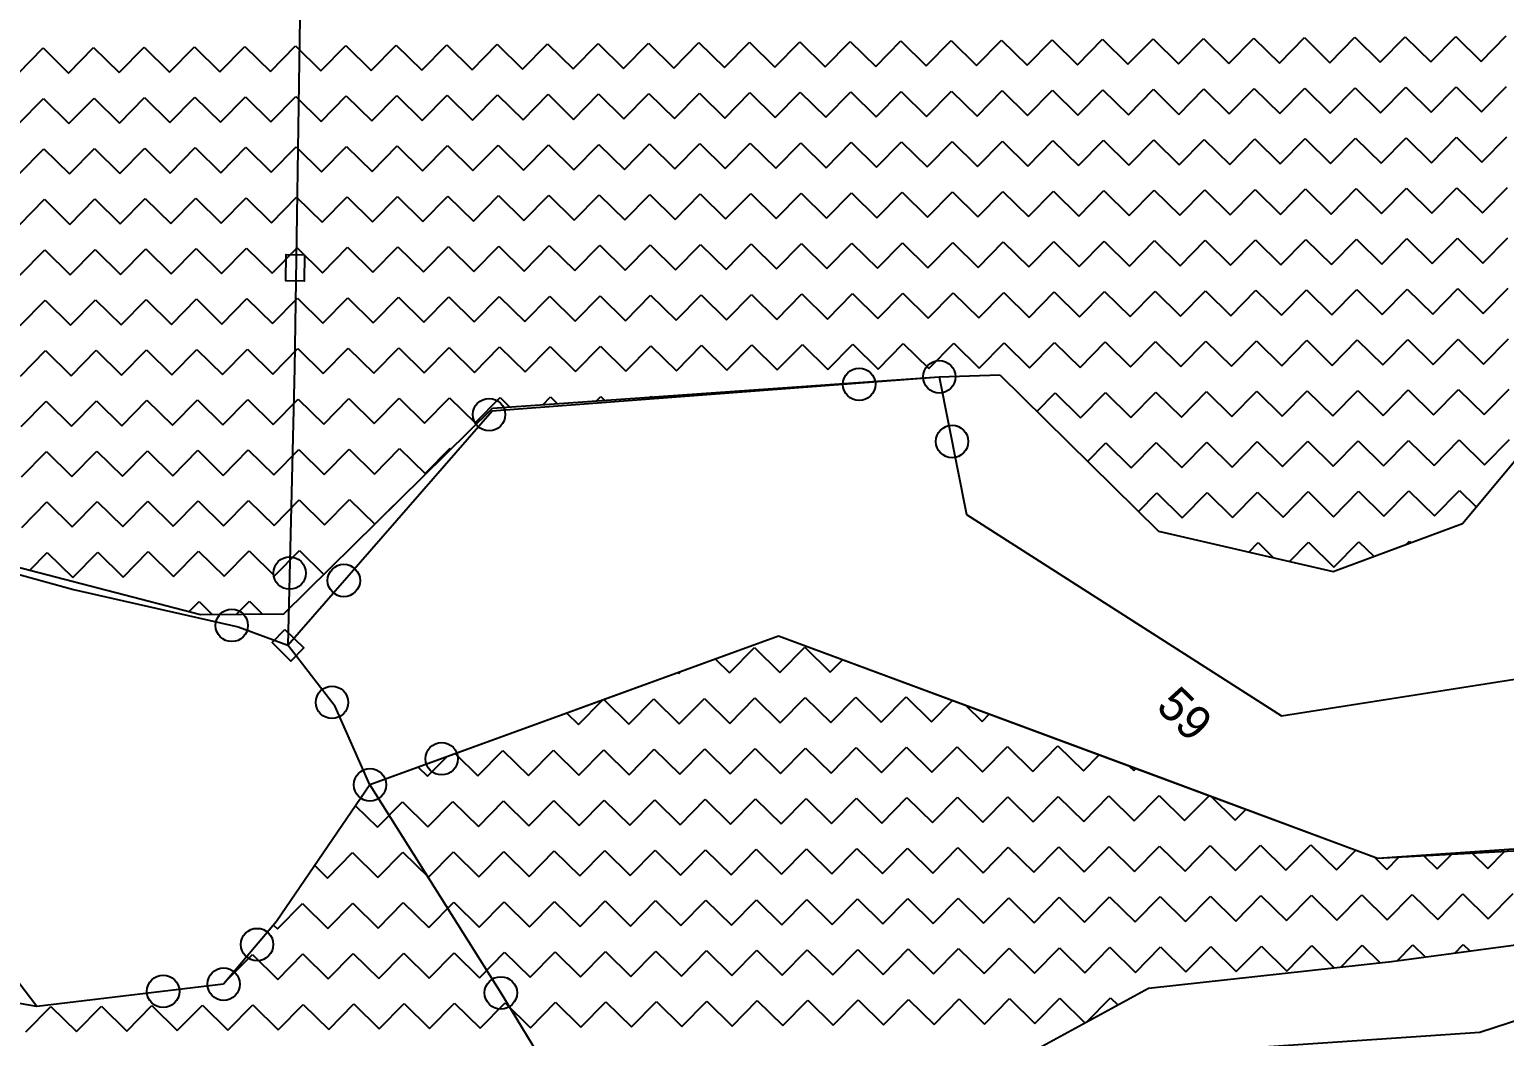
# Model space of a CAD drawing. Header units: metres. Extents: x 342804 to 346854, y 1762918 to 1765966.
# Drawn here: x 345422 to 345808.8, y 1765083.5 to 1765347.6 of the extents above; entities that cross this region are included whole.
import ezdxf

# ---------------------------------------------------------------- set-up
doc = ezdxf.new("R2010")
doc.units = ezdxf.units.M
doc.header["$MEASUREMENT"] = 0
for name, color, linetype in [('POLY_HATCH', 12, 'Continuous'), ('POLY_PARCEL', 6, 'Continuous'), ('TEXT_PARCEL', 7, 'Continuous')]:
    doc.layers.add(name, color=color, linetype=linetype)
doc.styles.add('TEXT_MAP', font='')
doc.styles.get('TEXT_MAP').set_extended_font_data('Kruti Dev 050')

msp = doc.modelspace()

# ---------------------------------------------------------------- linework, layer by layer
for points in [[(345494.1, 1765288.52), (345494, 1765281.58), (345489.19, 1765281.65), (345489.29, 1765288.59)], [(345488.97, 1765190.26), (345493.92, 1765185.39), (345490.55, 1765181.97), (345485.6, 1765186.84)]]:
    msp.add_lwpolyline(points, close=True)
for centre in [(345660.58, 1765256.5), (345639.57, 1765254.54), (345542.51, 1765246.6), (345663.93, 1765239.54), (345490.21, 1765205.03), (345504.41, 1765203.08), (345475.03, 1765191.31), (345501.32, 1765171.12), (345530.07, 1765156.33), (345511.27, 1765149.5), (345481.67, 1765107.61), (345472.9, 1765097.21), (345457.04, 1765095.33), (345545.59, 1765094.92)]:
    msp.add_circle(centre, 4.25)
at = {"layer": 'POLY_HATCH', "linetype": 'Continuous'}
for p, q in [((345564.53, 1765337.27), (345571.09, 1765343.94)), ((345571.09, 1765343.94), (345577.76, 1765337.38)), ((345577.76, 1765337.38), (345584.32, 1765344.05)), ((345584.32, 1765344.05), (345590.99, 1765337.49)), ((345590.99, 1765337.49), (345597.55, 1765344.16)), ((345597.55, 1765344.16), (345604.22, 1765337.6)), ((345604.22, 1765337.6), (345610.78, 1765344.27)), ((345610.78, 1765344.27), (345617.45, 1765337.71)), ((345617.45, 1765337.71), (345624.01, 1765344.38)), ((345624.01, 1765344.38), (345630.68, 1765337.81)), ((345630.68, 1765337.81), (345637.24, 1765344.48)), ((345637.24, 1765344.48), (345643.91, 1765337.92)), ((345643.91, 1765337.92), (345650.47, 1765344.59)), ((345650.47, 1765344.59), (345657.14, 1765338.03)), ((345657.14, 1765338.03), (345663.7, 1765344.7)), ((345663.7, 1765344.7), (345670.37, 1765338.14)), ((345670.37, 1765338.14), (345676.93, 1765344.81)), ((345676.93, 1765344.81), (345683.6, 1765338.25)), ((345683.6, 1765338.25), (345690.16, 1765344.92)), ((345690.16, 1765344.92), (345696.83, 1765338.36)), ((345696.83, 1765338.36), (345703.39, 1765345.03)), ((345703.39, 1765345.03), (345710.06, 1765338.47)), ((345710.06, 1765338.47), (345716.62, 1765345.14)), ((345716.62, 1765345.14), (345723.29, 1765338.57)), ((345723.29, 1765338.57), (345729.85, 1765345.24)), ((345729.85, 1765345.24), (345736.52, 1765338.68)), ((345736.52, 1765338.68), (345743.08, 1765345.35)), ((345743.08, 1765345.35), (345749.75, 1765338.79)), ((345749.75, 1765338.79), (345756.31, 1765345.46)), ((345756.31, 1765345.46), (345762.98, 1765338.9)), ((345762.98, 1765338.9), (345769.54, 1765345.57)), ((345769.54, 1765345.57), (345776.21, 1765339.01)), ((345776.21, 1765339.01), (345782.77, 1765345.68)), ((345782.77, 1765345.68), (345789.44, 1765339.12)), ((345789.44, 1765339.12), (345796, 1765345.79)), ((345796, 1765345.79), (345802.67, 1765339.23)), ((345802.67, 1765339.23), (345809.23, 1765345.9)), ((345419, 1765336.08), (345425.56, 1765342.75)), ((345425.56, 1765342.75), (345432.23, 1765336.19)), ((345432.23, 1765336.19), (345438.79, 1765342.86)), ((345438.79, 1765342.86), (345445.46, 1765336.3)), ((345445.46, 1765336.3), (345452.02, 1765342.96)), ((345452.02, 1765342.96), (345458.69, 1765336.4)), ((345458.69, 1765336.4), (345465.25, 1765343.07)), ((345465.25, 1765343.07), (345471.92, 1765336.51)), ((345471.92, 1765336.51), (345478.48, 1765343.18)), ((345478.48, 1765343.18), (345485.15, 1765336.62)), ((345485.15, 1765336.62), (345491.71, 1765343.29)), ((345491.71, 1765343.29), (345498.38, 1765336.73)), ((345498.38, 1765336.73), (345504.94, 1765343.4)), ((345504.94, 1765343.4), (345511.61, 1765336.84)), ((345511.61, 1765336.84), (345518.17, 1765343.51)), ((345518.17, 1765343.51), (345524.84, 1765336.95)), ((345524.84, 1765336.95), (345531.4, 1765343.62)), ((345531.4, 1765343.62), (345538.07, 1765337.06)), ((345538.07, 1765337.06), (345544.63, 1765343.72)), ((345544.63, 1765343.72), (345551.3, 1765337.16)), ((345551.3, 1765337.16), (345557.86, 1765343.83)), ((345557.86, 1765343.83), (345564.53, 1765337.27)), ((345763.09, 1765325.67), (345769.65, 1765332.34)), ((345769.65, 1765332.34), (345776.32, 1765325.78)), ((345776.32, 1765325.78), (345782.88, 1765332.45)), ((345782.88, 1765332.45), (345789.55, 1765325.89)), ((345789.55, 1765325.89), (345796.11, 1765332.56)), ((345796.11, 1765332.56), (345802.78, 1765326)), ((345802.78, 1765326), (345809.34, 1765332.67)), ((345419.11, 1765322.85), (345425.67, 1765329.52)), ((345425.67, 1765329.52), (345432.34, 1765322.96)), ((345432.34, 1765322.96), (345438.9, 1765329.63)), ((345438.9, 1765329.63), (345445.57, 1765323.07)), ((345445.57, 1765323.07), (345452.13, 1765329.73)), ((345452.13, 1765329.73), (345458.8, 1765323.17)), ((345458.8, 1765323.17), (345465.36, 1765329.84)), ((345465.36, 1765329.84), (345472.03, 1765323.28)), ((345472.03, 1765323.28), (345478.59, 1765329.95)), ((345478.59, 1765329.95), (345485.26, 1765323.39)), ((345485.26, 1765323.39), (345491.82, 1765330.06)), ((345491.82, 1765330.06), (345498.49, 1765323.5)), ((345498.49, 1765323.5), (345505.05, 1765330.17)), ((345505.05, 1765330.17), (345511.72, 1765323.61)), ((345511.72, 1765323.61), (345518.28, 1765330.28)), ((345518.28, 1765330.28), (345524.95, 1765323.72)), ((345524.95, 1765323.72), (345531.51, 1765330.39)), ((345531.51, 1765330.39), (345538.18, 1765323.83)), ((345538.18, 1765323.83), (345544.74, 1765330.49)), ((345544.74, 1765330.49), (345551.41, 1765323.93)), ((345551.41, 1765323.93), (345557.97, 1765330.6)), ((345557.97, 1765330.6), (345564.64, 1765324.04)), ((345564.64, 1765324.04), (345571.2, 1765330.71)), ((345571.2, 1765330.71), (345577.87, 1765324.15)), ((345577.87, 1765324.15), (345584.43, 1765330.82)), ((345584.43, 1765330.82), (345591.1, 1765324.26)), ((345591.1, 1765324.26), (345597.66, 1765330.93)), ((345597.66, 1765330.93), (345604.33, 1765324.37)), ((345604.33, 1765324.37), (345610.89, 1765331.04)), ((345610.89, 1765331.04), (345617.56, 1765324.48)), ((345617.56, 1765324.48), (345624.12, 1765331.15)), ((345624.12, 1765331.15), (345630.79, 1765324.58)), ((345630.79, 1765324.58), (345637.35, 1765331.25)), ((345637.35, 1765331.25), (345644.02, 1765324.69)), ((345644.02, 1765324.69), (345650.58, 1765331.36)), ((345650.58, 1765331.36), (345657.25, 1765324.8)), ((345657.25, 1765324.8), (345663.81, 1765331.47)), ((345663.81, 1765331.47), (345670.48, 1765324.91)), ((345670.48, 1765324.91), (345677.04, 1765331.58)), ((345677.04, 1765331.58), (345683.71, 1765325.02)), ((345683.71, 1765325.02), (345690.27, 1765331.69)), ((345690.27, 1765331.69), (345696.94, 1765325.13)), ((345696.94, 1765325.13), (345703.5, 1765331.8)), ((345703.5, 1765331.8), (345710.17, 1765325.24)), ((345710.17, 1765325.24), (345716.73, 1765331.91)), ((345716.73, 1765331.91), (345723.4, 1765325.34)), ((345723.4, 1765325.34), (345729.96, 1765332.01)), ((345729.96, 1765332.01), (345736.63, 1765325.45)), ((345736.63, 1765325.45), (345743.19, 1765332.12)), ((345743.19, 1765332.12), (345749.86, 1765325.56)), ((345749.86, 1765325.56), (345756.42, 1765332.23)), ((345756.42, 1765332.23), (345763.09, 1765325.67)), ((345498.6, 1765310.27), (345505.16, 1765316.94)), ((345505.16, 1765316.94), (345511.83, 1765310.38)), ((345511.83, 1765310.38), (345518.39, 1765317.05)), ((345518.39, 1765317.05), (345525.06, 1765310.49)), ((345525.06, 1765310.49), (345531.62, 1765317.16)), ((345531.62, 1765317.16), (345538.29, 1765310.6)), ((345538.29, 1765310.6), (345544.85, 1765317.26)), ((345544.85, 1765317.26), (345551.52, 1765310.7)), ((345551.52, 1765310.7), (345558.08, 1765317.37)), ((345558.08, 1765317.37), (345564.75, 1765310.81)), ((345564.75, 1765310.81), (345571.31, 1765317.48)), ((345571.31, 1765317.48), (345577.98, 1765310.92)), ((345577.98, 1765310.92), (345584.54, 1765317.59)), ((345584.54, 1765317.59), (345591.21, 1765311.03)), ((345591.21, 1765311.03), (345597.77, 1765317.7)), ((345597.77, 1765317.7), (345604.44, 1765311.14)), ((345604.44, 1765311.14), (345611, 1765317.81)), ((345611, 1765317.81), (345617.67, 1765311.25)), ((345617.67, 1765311.25), (345624.23, 1765317.92)), ((345624.23, 1765317.92), (345630.9, 1765311.35)), ((345630.9, 1765311.35), (345637.46, 1765318.02)), ((345637.46, 1765318.02), (345644.13, 1765311.46)), ((345644.13, 1765311.46), (345650.69, 1765318.13)), ((345650.69, 1765318.13), (345657.36, 1765311.57)), ((345657.36, 1765311.57), (345663.92, 1765318.24)), ((345663.92, 1765318.24), (345670.59, 1765311.68)), ((345670.59, 1765311.68), (345677.15, 1765318.35)), ((345677.15, 1765318.35), (345683.82, 1765311.79)), ((345683.82, 1765311.79), (345690.38, 1765318.46)), ((345690.38, 1765318.46), (345697.05, 1765311.9)), ((345697.05, 1765311.9), (345703.61, 1765318.57)), ((345703.61, 1765318.57), (345710.28, 1765312.01)), ((345710.28, 1765312.01), (345716.84, 1765318.68)), ((345716.84, 1765318.68), (345723.51, 1765312.11)), ((345723.51, 1765312.11), (345730.07, 1765318.78)), ((345730.07, 1765318.78), (345736.74, 1765312.22)), ((345736.74, 1765312.22), (345743.3, 1765318.89)), ((345743.3, 1765318.89), (345749.97, 1765312.33)), ((345749.97, 1765312.33), (345756.53, 1765319)), ((345756.53, 1765319), (345763.2, 1765312.44)), ((345763.2, 1765312.44), (345769.76, 1765319.11)), ((345769.76, 1765319.11), (345776.43, 1765312.55)), ((345776.43, 1765312.55), (345782.99, 1765319.22)), ((345782.99, 1765319.22), (345789.66, 1765312.66)), ((345789.66, 1765312.66), (345796.22, 1765319.33)), ((345796.22, 1765319.33), (345802.89, 1765312.77)), ((345802.89, 1765312.77), (345809.45, 1765319.44)), ((345419.22, 1765309.62), (345425.78, 1765316.29)), ((345425.78, 1765316.29), (345432.45, 1765309.73)), ((345432.45, 1765309.73), (345439.01, 1765316.4)), ((345439.01, 1765316.4), (345445.68, 1765309.84)), ((345445.68, 1765309.84), (345452.24, 1765316.5)), ((345452.24, 1765316.5), (345458.91, 1765309.94)), ((345458.91, 1765309.94), (345465.47, 1765316.61)), ((345465.47, 1765316.61), (345472.14, 1765310.05)), ((345472.14, 1765310.05), (345478.7, 1765316.72)), ((345478.7, 1765316.72), (345485.37, 1765310.16)), ((345485.37, 1765310.16), (345491.93, 1765316.83)), ((345491.93, 1765316.83), (345498.6, 1765310.27)), ((345697.16, 1765298.67), (345703.72, 1765305.34)), ((345703.72, 1765305.34), (345710.39, 1765298.78)), ((345710.39, 1765298.78), (345716.95, 1765305.45)), ((345716.95, 1765305.45), (345723.62, 1765298.88)), ((345723.62, 1765298.88), (345730.18, 1765305.55)), ((345730.18, 1765305.55), (345736.85, 1765298.99)), ((345736.85, 1765298.99), (345743.41, 1765305.66)), ((345743.41, 1765305.66), (345750.08, 1765299.1)), ((345750.08, 1765299.1), (345756.64, 1765305.77)), ((345756.64, 1765305.77), (345763.31, 1765299.21)), ((345763.31, 1765299.21), (345769.87, 1765305.88)), ((345769.87, 1765305.88), (345776.54, 1765299.32)), ((345776.54, 1765299.32), (345783.1, 1765305.99)), ((345783.1, 1765305.99), (345789.77, 1765299.43)), ((345789.77, 1765299.43), (345796.33, 1765306.1)), ((345796.33, 1765306.1), (345803, 1765299.54)), ((345803, 1765299.54), (345809.56, 1765306.2)), ((345419.32, 1765296.39), (345425.88, 1765303.06)), ((345425.88, 1765303.06), (345432.55, 1765296.5)), ((345432.55, 1765296.5), (345439.11, 1765303.17)), ((345439.11, 1765303.17), (345445.78, 1765296.61)), ((345445.78, 1765296.61), (345452.34, 1765303.27)), ((345452.34, 1765303.27), (345459.01, 1765296.71)), ((345459.01, 1765296.71), (345465.57, 1765303.38)), ((345465.57, 1765303.38), (345472.24, 1765296.82)), ((345472.24, 1765296.82), (345478.8, 1765303.49)), ((345478.8, 1765303.49), (345485.47, 1765296.93)), ((345485.47, 1765296.93), (345492.03, 1765303.6)), ((345492.03, 1765303.6), (345498.7, 1765297.04)), ((345498.7, 1765297.04), (345505.26, 1765303.71)), ((345505.26, 1765303.71), (345511.93, 1765297.15)), ((345511.93, 1765297.15), (345518.49, 1765303.82)), ((345518.49, 1765303.82), (345525.16, 1765297.26)), ((345525.16, 1765297.26), (345531.73, 1765303.93)), ((345531.73, 1765303.93), (345538.39, 1765297.36)), ((345538.39, 1765297.36), (345544.96, 1765304.03)), ((345544.96, 1765304.03), (345551.62, 1765297.47)), ((345551.62, 1765297.47), (345558.19, 1765304.14)), ((345558.19, 1765304.14), (345564.85, 1765297.58)), ((345564.85, 1765297.58), (345571.42, 1765304.25)), ((345571.42, 1765304.25), (345578.08, 1765297.69)), ((345578.08, 1765297.69), (345584.65, 1765304.36)), ((345584.65, 1765304.36), (345591.31, 1765297.8)), ((345591.31, 1765297.8), (345597.88, 1765304.47)), ((345597.88, 1765304.47), (345604.54, 1765297.91)), ((345604.54, 1765297.91), (345611.11, 1765304.58)), ((345611.11, 1765304.58), (345617.77, 1765298.02)), ((345617.77, 1765298.02), (345624.34, 1765304.69)), ((345624.34, 1765304.69), (345631, 1765298.12)), ((345631, 1765298.12), (345637.57, 1765304.79)), ((345637.57, 1765304.79), (345644.23, 1765298.23)), ((345644.23, 1765298.23), (345650.8, 1765304.9)), ((345650.8, 1765304.9), (345657.46, 1765298.34)), ((345657.46, 1765298.34), (345664.03, 1765305.01)), ((345664.03, 1765305.01), (345670.7, 1765298.45)), ((345670.7, 1765298.45), (345677.26, 1765305.12)), ((345677.26, 1765305.12), (345683.93, 1765298.56)), ((345683.93, 1765298.56), (345690.49, 1765305.23)), ((345690.49, 1765305.23), (345697.16, 1765298.67)), ((345419.43, 1765283.16), (345425.99, 1765289.83)), ((345425.99, 1765289.83), (345432.66, 1765283.27)), ((345432.66, 1765283.27), (345439.22, 1765289.94)), ((345439.22, 1765289.94), (345445.89, 1765283.38)), ((345445.89, 1765283.38), (345452.45, 1765290.04)), ((345452.45, 1765290.04), (345459.12, 1765283.48)), ((345459.12, 1765283.48), (345465.68, 1765290.15)), ((345465.68, 1765290.15), (345472.35, 1765283.59)), ((345472.35, 1765283.59), (345478.91, 1765290.26)), ((345478.91, 1765290.26), (345485.58, 1765283.7)), ((345485.58, 1765283.7), (345492.14, 1765290.37)), ((345492.14, 1765290.37), (345498.81, 1765283.81)), ((345498.81, 1765283.81), (345505.37, 1765290.48)), ((345505.37, 1765290.48), (345512.04, 1765283.92)), ((345512.04, 1765283.92), (345518.6, 1765290.59)), ((345518.6, 1765290.59), (345525.27, 1765284.03)), ((345525.27, 1765284.03), (345531.83, 1765290.7)), ((345531.83, 1765290.7), (345538.5, 1765284.13)), ((345538.5, 1765284.13), (345545.06, 1765290.8)), ((345545.06, 1765290.8), (345551.73, 1765284.24)), ((345551.73, 1765284.24), (345558.29, 1765290.91)), ((345558.29, 1765290.91), (345564.96, 1765284.35)), ((345564.96, 1765284.35), (345571.52, 1765291.02)), ((345571.52, 1765291.02), (345578.19, 1765284.46)), ((345578.19, 1765284.46), (345584.75, 1765291.13)), ((345584.75, 1765291.13), (345591.42, 1765284.57)), ((345591.42, 1765284.57), (345597.98, 1765291.24)), ((345597.98, 1765291.24), (345604.65, 1765284.68)), ((345604.65, 1765284.68), (345611.21, 1765291.35)), ((345611.21, 1765291.35), (345617.88, 1765284.79)), ((345617.88, 1765284.79), (345624.44, 1765291.46)), ((345624.44, 1765291.46), (345631.11, 1765284.89)), ((345631.11, 1765284.89), (345637.67, 1765291.56)), ((345637.67, 1765291.56), (345644.34, 1765285)), ((345644.34, 1765285), (345650.9, 1765291.67)), ((345650.9, 1765291.67), (345657.57, 1765285.11)), ((345657.57, 1765285.11), (345664.13, 1765291.78)), ((345664.13, 1765291.78), (345670.8, 1765285.22)), ((345670.8, 1765285.22), (345677.36, 1765291.89)), ((345677.36, 1765291.89), (345684.03, 1765285.33)), ((345684.03, 1765285.33), (345690.59, 1765292)), ((345690.59, 1765292), (345697.26, 1765285.44)), ((345697.26, 1765285.44), (345703.82, 1765292.11)), ((345703.82, 1765292.11), (345710.49, 1765285.55)), ((345710.49, 1765285.55), (345717.05, 1765292.22)), ((345717.05, 1765292.22), (345723.72, 1765285.65)), ((345723.72, 1765285.65), (345730.28, 1765292.32)), ((345730.28, 1765292.32), (345736.95, 1765285.76)), ((345736.95, 1765285.76), (345743.51, 1765292.43)), ((345743.51, 1765292.43), (345750.18, 1765285.87)), ((345750.18, 1765285.87), (345756.74, 1765292.54)), ((345756.74, 1765292.54), (345763.41, 1765285.98)), ((345763.41, 1765285.98), (345769.97, 1765292.65)), ((345769.97, 1765292.65), (345776.64, 1765286.09)), ((345776.64, 1765286.09), (345783.2, 1765292.76)), ((345783.2, 1765292.76), (345789.87, 1765286.2)), ((345789.87, 1765286.2), (345796.43, 1765292.87)), ((345796.43, 1765292.87), (345803.1, 1765286.31)), ((345803.1, 1765286.31), (345809.67, 1765292.97)), ((345617.99, 1765271.56), (345624.55, 1765278.23)), ((345624.55, 1765278.23), (345631.22, 1765271.66)), ((345631.22, 1765271.66), (345637.78, 1765278.33)), ((345637.78, 1765278.33), (345644.45, 1765271.77)), ((345644.45, 1765271.77), (345651.01, 1765278.44)), ((345651.01, 1765278.44), (345657.68, 1765271.88)), ((345657.68, 1765271.88), (345664.24, 1765278.55)), ((345664.24, 1765278.55), (345670.91, 1765271.99)), ((345670.91, 1765271.99), (345677.47, 1765278.66)), ((345677.47, 1765278.66), (345684.14, 1765272.1)), ((345684.14, 1765272.1), (345690.7, 1765278.77)), ((345690.7, 1765278.77), (345697.37, 1765272.21)), ((345697.37, 1765272.21), (345703.93, 1765278.88)), ((345703.93, 1765278.88), (345710.6, 1765272.32)), ((345710.6, 1765272.32), (345717.16, 1765278.99)), ((345717.16, 1765278.99), (345723.83, 1765272.42)), ((345723.83, 1765272.42), (345730.39, 1765279.09)), ((345730.39, 1765279.09), (345737.06, 1765272.53)), ((345737.06, 1765272.53), (345743.62, 1765279.2)), ((345743.62, 1765279.2), (345750.29, 1765272.64)), ((345750.29, 1765272.64), (345756.85, 1765279.31)), ((345756.85, 1765279.31), (345763.52, 1765272.75)), ((345763.52, 1765272.75), (345770.08, 1765279.42)), ((345770.08, 1765279.42), (345776.75, 1765272.86)), ((345776.75, 1765272.86), (345783.31, 1765279.53)), ((345783.31, 1765279.53), (345789.98, 1765272.97)), ((345789.98, 1765272.97), (345796.54, 1765279.64)), ((345796.54, 1765279.64), (345803.21, 1765273.08)), ((345803.21, 1765273.08), (345809.77, 1765279.74)), ((345419.54, 1765269.93), (345426.1, 1765276.6)), ((345426.1, 1765276.6), (345432.77, 1765270.04)), ((345432.77, 1765270.04), (345439.33, 1765276.71)), ((345439.33, 1765276.71), (345446, 1765270.15)), ((345446, 1765270.15), (345452.56, 1765276.81)), ((345452.56, 1765276.81), (345459.23, 1765270.25)), ((345459.23, 1765270.25), (345465.79, 1765276.92)), ((345465.79, 1765276.92), (345472.46, 1765270.36)), ((345472.46, 1765270.36), (345479.02, 1765277.03)), ((345479.02, 1765277.03), (345485.69, 1765270.47)), ((345485.69, 1765270.47), (345492.25, 1765277.14)), ((345492.25, 1765277.14), (345498.92, 1765270.58)), ((345498.92, 1765270.58), (345505.48, 1765277.25)), ((345505.48, 1765277.25), (345512.15, 1765270.69)), ((345512.15, 1765270.69), (345518.71, 1765277.36)), ((345518.71, 1765277.36), (345525.38, 1765270.8)), ((345525.38, 1765270.8), (345531.94, 1765277.47)), ((345531.94, 1765277.47), (345538.61, 1765270.9)), ((345538.61, 1765270.9), (345545.17, 1765277.57)), ((345545.17, 1765277.57), (345551.84, 1765271.01)), ((345551.84, 1765271.01), (345558.4, 1765277.68)), ((345558.4, 1765277.68), (345565.07, 1765271.12)), ((345565.07, 1765271.12), (345571.63, 1765277.79)), ((345571.63, 1765277.79), (345578.3, 1765271.23)), ((345578.3, 1765271.23), (345584.86, 1765277.9)), ((345584.86, 1765277.9), (345591.53, 1765271.34)), ((345591.53, 1765271.34), (345598.09, 1765278.01)), ((345598.09, 1765278.01), (345604.76, 1765271.45)), ((345604.76, 1765271.45), (345611.32, 1765278.12)), ((345611.32, 1765278.12), (345617.99, 1765271.56)), ((345419.65, 1765256.7), (345426.21, 1765263.37)), ((345426.21, 1765263.37), (345432.88, 1765256.81)), ((345432.88, 1765256.81), (345439.44, 1765263.48)), ((345439.44, 1765263.48), (345446.11, 1765256.91)), ((345446.11, 1765256.91), (345452.67, 1765263.58)), ((345452.67, 1765263.58), (345459.34, 1765257.02)), ((345459.34, 1765257.02), (345465.9, 1765263.69)), ((345465.9, 1765263.69), (345472.57, 1765257.13)), ((345472.57, 1765257.13), (345479.13, 1765263.8)), ((345479.13, 1765263.8), (345485.8, 1765257.24)), ((345485.8, 1765257.24), (345492.36, 1765263.91)), ((345492.36, 1765263.91), (345499.03, 1765257.35)), ((345499.03, 1765257.35), (345505.59, 1765264.02)), ((345505.59, 1765264.02), (345512.26, 1765257.46)), ((345512.26, 1765257.46), (345518.82, 1765264.13)), ((345518.82, 1765264.13), (345525.49, 1765257.57)), ((345525.49, 1765257.57), (345532.05, 1765264.24)), ((345532.05, 1765264.24), (345538.72, 1765257.67)), ((345538.72, 1765257.67), (345545.28, 1765264.34)), ((345545.28, 1765264.34), (345551.95, 1765257.78)), ((345551.95, 1765257.78), (345558.51, 1765264.45)), ((345558.51, 1765264.45), (345565.18, 1765257.89)), ((345565.18, 1765257.89), (345571.74, 1765264.56)), ((345571.74, 1765264.56), (345578.41, 1765258)), ((345578.41, 1765258), (345584.97, 1765264.67)), ((345584.97, 1765264.67), (345591.64, 1765258.11)), ((345591.64, 1765258.11), (345598.2, 1765264.78)), ((345598.2, 1765264.78), (345604.87, 1765258.22)), ((345604.87, 1765258.22), (345611.43, 1765264.89)), ((345611.43, 1765264.89), (345618.1, 1765258.33)), ((345618.1, 1765258.33), (345624.66, 1765265)), ((345624.66, 1765265), (345631.33, 1765258.43)), ((345631.33, 1765258.43), (345637.89, 1765265.1)), ((345637.89, 1765265.1), (345644.56, 1765258.54)), ((345644.56, 1765258.54), (345651.12, 1765265.21)), ((345651.12, 1765265.21), (345657.79, 1765258.65)), ((345657.79, 1765258.65), (345664.35, 1765265.32)), ((345664.35, 1765265.32), (345671.02, 1765258.76)), ((345671.02, 1765258.76), (345677.58, 1765265.43)), ((345677.58, 1765265.43), (345684.25, 1765258.87)), ((345684.25, 1765258.87), (345690.81, 1765265.54)), ((345690.81, 1765265.54), (345697.48, 1765258.98)), ((345697.48, 1765258.98), (345704.04, 1765265.65)), ((345704.04, 1765265.65), (345710.71, 1765259.09)), ((345710.71, 1765259.09), (345717.27, 1765265.75)), ((345717.27, 1765265.75), (345723.94, 1765259.19)), ((345723.94, 1765259.19), (345730.5, 1765265.86)), ((345730.5, 1765265.86), (345737.17, 1765259.3)), ((345737.17, 1765259.3), (345743.73, 1765265.97)), ((345743.73, 1765265.97), (345750.4, 1765259.41)), ((345750.4, 1765259.41), (345756.96, 1765266.08)), ((345756.96, 1765266.08), (345763.63, 1765259.52)), ((345763.63, 1765259.52), (345770.19, 1765266.19)), ((345770.19, 1765266.19), (345776.86, 1765259.63)), ((345776.86, 1765259.63), (345783.42, 1765266.3)), ((345783.42, 1765266.3), (345790.09, 1765259.74)), ((345790.09, 1765259.74), (345796.65, 1765266.41)), ((345796.65, 1765266.41), (345803.32, 1765259.85)), ((345803.32, 1765259.85), (345809.88, 1765266.51)), ((345538.83, 1765244.44), (345545.39, 1765251.11)), ((345545.39, 1765251.11), (345547.97, 1765248.57)), ((345556.61, 1765249.18), (345558.62, 1765251.22)), ((345558.62, 1765251.22), (345560.42, 1765249.45)), ((345570.71, 1765250.17), (345571.85, 1765251.33)), ((345571.85, 1765251.33), (345572.87, 1765250.33)), ((345584.81, 1765251.17), (345585.08, 1765251.44)), ((345585.08, 1765251.44), (345585.32, 1765251.2)), ((345686.13, 1765247.44), (345690.92, 1765252.31)), ((345690.92, 1765252.31), (345697.59, 1765245.75)), ((345697.59, 1765245.75), (345704.15, 1765252.42)), ((345704.15, 1765252.42), (345710.82, 1765245.86)), ((345710.82, 1765245.86), (345717.38, 1765252.52)), ((345717.38, 1765252.52), (345724.05, 1765245.96)), ((345724.05, 1765245.96), (345730.61, 1765252.63)), ((345730.61, 1765252.63), (345737.28, 1765246.07)), ((345737.28, 1765246.07), (345743.84, 1765252.74)), ((345743.84, 1765252.74), (345750.51, 1765246.18)), ((345750.51, 1765246.18), (345757.07, 1765252.85)), ((345757.07, 1765252.85), (345763.74, 1765246.29)), ((345763.74, 1765246.29), (345770.3, 1765252.96)), ((345770.3, 1765252.96), (345776.97, 1765246.4)), ((345776.97, 1765246.4), (345783.53, 1765253.07)), ((345783.53, 1765253.07), (345790.2, 1765246.51)), ((345790.2, 1765246.51), (345796.76, 1765253.18)), ((345796.76, 1765253.18), (345803.43, 1765246.62)), ((345803.43, 1765246.62), (345809.99, 1765253.28)), ((345419.76, 1765243.47), (345426.32, 1765250.14)), ((345426.32, 1765250.14), (345432.99, 1765243.58)), ((345432.99, 1765243.58), (345439.55, 1765250.25)), ((345439.55, 1765250.25), (345446.22, 1765243.68)), ((345446.22, 1765243.68), (345452.78, 1765250.35)), ((345452.78, 1765250.35), (345459.45, 1765243.79)), ((345459.45, 1765243.79), (345466.01, 1765250.46)), ((345466.01, 1765250.46), (345472.68, 1765243.9)), ((345472.68, 1765243.9), (345479.24, 1765250.57)), ((345479.24, 1765250.57), (345485.91, 1765244.01)), ((345485.91, 1765244.01), (345492.47, 1765250.68)), ((345492.47, 1765250.68), (345499.14, 1765244.12)), ((345499.14, 1765244.12), (345505.7, 1765250.79)), ((345505.7, 1765250.79), (345512.37, 1765244.23)), ((345512.37, 1765244.23), (345518.93, 1765250.9)), ((345518.93, 1765250.9), (345525.6, 1765244.34)), ((345525.6, 1765244.34), (345532.16, 1765251.01)), ((345532.16, 1765251.01), (345538.83, 1765244.44)), ((345737.39, 1765232.84), (345743.95, 1765239.51)), ((345743.95, 1765239.51), (345750.62, 1765232.95)), ((345750.62, 1765232.95), (345757.18, 1765239.62)), ((345757.18, 1765239.62), (345763.85, 1765233.06)), ((345763.85, 1765233.06), (345770.41, 1765239.73)), ((345770.41, 1765239.73), (345777.08, 1765233.17)), ((345777.08, 1765233.17), (345783.64, 1765239.84)), ((345783.64, 1765239.84), (345790.31, 1765233.28)), ((345790.31, 1765233.28), (345796.87, 1765239.95)), ((345796.87, 1765239.95), (345803.54, 1765233.39)), ((345803.54, 1765233.39), (345810.1, 1765240.05)), ((345419.87, 1765230.24), (345426.43, 1765236.91)), ((345426.43, 1765236.91), (345433.1, 1765230.35)), ((345433.1, 1765230.35), (345439.66, 1765237.02)), ((345439.66, 1765237.02), (345446.33, 1765230.45)), ((345446.33, 1765230.45), (345452.89, 1765237.12)), ((345452.89, 1765237.12), (345459.56, 1765230.56)), ((345459.56, 1765230.56), (345466.12, 1765237.23)), ((345466.12, 1765237.23), (345472.79, 1765230.67)), ((345472.79, 1765230.67), (345479.35, 1765237.34)), ((345479.35, 1765237.34), (345486.02, 1765230.78)), ((345486.02, 1765230.78), (345492.58, 1765237.45)), ((345492.58, 1765237.45), (345499.25, 1765230.89)), ((345499.25, 1765230.89), (345505.81, 1765237.56)), ((345505.81, 1765237.56), (345512.48, 1765231)), ((345512.48, 1765231), (345519.04, 1765237.67)), ((345519.04, 1765237.67), (345525.71, 1765231.11)), ((345525.71, 1765231.11), (345532.27, 1765237.78)), ((345532.27, 1765237.78), (345532.53, 1765237.52)), ((345699.47, 1765234.31), (345704.26, 1765239.19)), ((345704.26, 1765239.19), (345710.93, 1765232.63)), ((345710.93, 1765232.63), (345717.49, 1765239.29)), ((345717.49, 1765239.29), (345724.16, 1765232.73)), ((345724.16, 1765232.73), (345730.72, 1765239.4)), ((345730.72, 1765239.4), (345737.39, 1765232.84)), ((345472.9, 1765217.44), (345479.46, 1765224.11)), ((345479.46, 1765224.11), (345486.13, 1765217.55)), ((345486.13, 1765217.55), (345492.69, 1765224.22)), ((345492.69, 1765224.22), (345499.36, 1765217.66)), ((345499.36, 1765217.66), (345505.92, 1765224.33)), ((345505.92, 1765224.33), (345512.53, 1765217.82)), ((345516.17, 1765221.41), (345519.15, 1765224.44)), ((345519.15, 1765224.44), (345519.19, 1765224.39)), ((345712.8, 1765221.19), (345717.6, 1765226.06)), ((345717.6, 1765226.06), (345724.27, 1765219.5)), ((345724.27, 1765219.5), (345730.83, 1765226.17)), ((345730.83, 1765226.17), (345737.5, 1765219.61)), ((345737.5, 1765219.61), (345744.06, 1765226.28)), ((345744.06, 1765226.28), (345750.73, 1765219.72)), ((345750.73, 1765219.72), (345757.29, 1765226.39)), ((345757.29, 1765226.39), (345763.96, 1765219.83)), ((345763.96, 1765219.83), (345770.52, 1765226.5)), ((345770.52, 1765226.5), (345777.19, 1765219.94)), ((345777.19, 1765219.94), (345783.75, 1765226.61)), ((345783.75, 1765226.61), (345790.42, 1765220.05)), ((345790.42, 1765220.05), (345796.98, 1765226.72)), ((345796.98, 1765226.72), (345801.39, 1765222.38)), ((345419.97, 1765217.01), (345426.54, 1765223.68)), ((345426.54, 1765223.68), (345433.2, 1765217.12)), ((345433.2, 1765217.12), (345439.77, 1765223.79)), ((345439.77, 1765223.79), (345446.44, 1765217.22)), ((345446.44, 1765217.22), (345453, 1765223.89)), ((345453, 1765223.89), (345459.67, 1765217.33)), ((345459.67, 1765217.33), (345466.23, 1765224)), ((345466.23, 1765224), (345472.9, 1765217.44)), ((345741.72, 1765210.56), (345744.17, 1765213.05)), ((345744.17, 1765213.05), (345748.22, 1765209.07)), ((345752.42, 1765208.1), (345757.4, 1765213.16)), ((345757.4, 1765213.16), (345764.07, 1765206.6)), ((345764.07, 1765206.6), (345770.63, 1765213.27)), ((345770.63, 1765213.27), (345774.52, 1765209.43)), ((345783.1, 1765212.61), (345783.86, 1765213.38)), ((345783.86, 1765213.38), (345784.22, 1765213.02)), ((345422.08, 1765205.8), (345426.64, 1765210.45)), ((345426.64, 1765210.45), (345433.31, 1765203.89)), ((345433.31, 1765203.89), (345439.87, 1765210.56)), ((345439.87, 1765210.56), (345446.54, 1765203.99)), ((345446.54, 1765203.99), (345453.1, 1765210.66)), ((345453.1, 1765210.66), (345459.77, 1765204.1)), ((345459.77, 1765204.1), (345466.33, 1765210.77)), ((345466.33, 1765210.77), (345473, 1765204.21)), ((345473, 1765204.21), (345479.56, 1765210.88)), ((345479.56, 1765210.88), (345486.23, 1765204.32)), ((345486.23, 1765204.32), (345492.79, 1765210.99)), ((345492.79, 1765210.99), (345499.19, 1765204.7)), ((345463.87, 1765194.93), (345466.44, 1765197.54)), ((345466.44, 1765197.54), (345469.86, 1765194.18)), ((345476.3, 1765194.22), (345479.67, 1765197.65)), ((345479.67, 1765197.65), (345483.1, 1765194.28)), ((345605.52, 1765178.84), (345612.08, 1765185.51)), ((345612.08, 1765185.51), (345618.75, 1765178.95)), ((345618.75, 1765178.95), (345625.31, 1765185.61)), ((345625.31, 1765185.61), (345631.98, 1765179.05)), ((345601.86, 1765182.44), (345605.52, 1765178.84)), ((345631.98, 1765179.05), (345635.15, 1765182.27)), ((345592.12, 1765178.89), (345592.29, 1765178.73)), ((345592.29, 1765178.73), (345592.64, 1765179.08)), ((345565.94, 1765165.28), (345572.18, 1765171.63)), ((345572.65, 1765171.8), (345579.17, 1765165.39)), ((345579.17, 1765165.39), (345585.73, 1765172.06)), ((345585.73, 1765172.06), (345592.4, 1765165.5)), ((345592.4, 1765165.5), (345598.96, 1765172.17)), ((345598.96, 1765172.17), (345605.63, 1765165.61)), ((345605.63, 1765165.61), (345612.19, 1765172.28)), ((345612.19, 1765172.28), (345618.86, 1765165.72)), ((345618.86, 1765165.72), (345625.42, 1765172.38)), ((345625.42, 1765172.38), (345632.09, 1765165.82)), ((345632.09, 1765165.82), (345638.65, 1765172.49)), ((345638.65, 1765172.49), (345645.32, 1765165.93)), ((345645.32, 1765165.93), (345651.88, 1765172.6)), ((345651.88, 1765172.6), (345658.55, 1765166.04)), ((345658.55, 1765166.04), (345664.01, 1765171.59)), ((345667.6, 1765170.26), (345671.78, 1765166.15)), ((345562.92, 1765168.25), (345565.94, 1765165.28)), ((345671.78, 1765166.15), (345673.63, 1765168.03)), ((345539.59, 1765151.83), (345546.15, 1765158.5)), ((345546.15, 1765158.5), (345552.82, 1765151.94)), ((345552.82, 1765151.94), (345559.38, 1765158.61)), ((345559.38, 1765158.61), (345566.05, 1765152.05)), ((345566.05, 1765152.05), (345572.61, 1765158.72)), ((345572.61, 1765158.72), (345579.28, 1765152.16)), ((345579.28, 1765152.16), (345585.84, 1765158.83)), ((345585.84, 1765158.83), (345592.51, 1765152.27)), ((345592.51, 1765152.27), (345599.07, 1765158.94)), ((345599.07, 1765158.94), (345605.74, 1765152.38)), ((345605.74, 1765152.38), (345612.3, 1765159.05)), ((345612.3, 1765159.05), (345618.97, 1765152.49)), ((345618.97, 1765152.49), (345625.53, 1765159.15)), ((345625.53, 1765159.15), (345632.2, 1765152.59)), ((345632.2, 1765152.59), (345638.76, 1765159.26)), ((345638.76, 1765159.26), (345645.43, 1765152.7)), ((345645.43, 1765152.7), (345651.99, 1765159.37)), ((345651.99, 1765159.37), (345658.66, 1765152.81)), ((345658.66, 1765152.81), (345665.22, 1765159.48)), ((345665.22, 1765159.48), (345671.89, 1765152.92)), ((345671.89, 1765152.92), (345678.45, 1765159.59)), ((345678.45, 1765159.59), (345685.12, 1765153.03)), ((345685.12, 1765153.03), (345691.68, 1765159.7)), ((345691.68, 1765159.7), (345698.35, 1765153.14)), ((345526.36, 1765151.73), (345531.34, 1765156.79)), ((345533.69, 1765157.64), (345539.59, 1765151.83)), ((345698.35, 1765153.14), (345702.49, 1765157.34)), ((345710.38, 1765154.42), (345711.58, 1765153.25)), ((345523.94, 1765154.1), (345526.36, 1765151.73)), ((345711.58, 1765153.25), (345712.11, 1765153.78)), ((345711.69, 1765140.02), (345718.25, 1765146.68)), ((345718.25, 1765146.68), (345724.92, 1765140.12)), ((345507.52, 1765144.01), (345513.24, 1765138.39)), ((345513.24, 1765138.39), (345519.8, 1765145.06)), ((345519.8, 1765145.06), (345526.47, 1765138.5)), ((345526.47, 1765138.5), (345533.03, 1765145.16)), ((345533.03, 1765145.16), (345539.7, 1765138.6)), ((345539.7, 1765138.6), (345546.26, 1765145.27)), ((345546.26, 1765145.27), (345552.93, 1765138.71)), ((345552.93, 1765138.71), (345559.49, 1765145.38)), ((345559.49, 1765145.38), (345566.16, 1765138.82)), ((345566.16, 1765138.82), (345572.72, 1765145.49)), ((345572.72, 1765145.49), (345579.39, 1765138.93)), ((345579.39, 1765138.93), (345585.95, 1765145.6)), ((345585.95, 1765145.6), (345592.62, 1765139.04)), ((345592.62, 1765139.04), (345599.18, 1765145.71)), ((345599.18, 1765145.71), (345605.85, 1765139.15)), ((345605.85, 1765139.15), (345612.41, 1765145.82)), ((345612.41, 1765145.82), (345619.08, 1765139.26)), ((345619.08, 1765139.26), (345625.64, 1765145.92)), ((345625.64, 1765145.92), (345632.31, 1765139.36)), ((345632.31, 1765139.36), (345638.87, 1765146.03)), ((345638.87, 1765146.03), (345645.54, 1765139.47)), ((345645.54, 1765139.47), (345652.1, 1765146.14)), ((345652.1, 1765146.14), (345658.77, 1765139.58)), ((345658.77, 1765139.58), (345665.33, 1765146.25)), ((345665.33, 1765146.25), (345672, 1765139.69)), ((345672, 1765139.69), (345678.56, 1765146.36)), ((345678.56, 1765146.36), (345685.23, 1765139.8)), ((345685.23, 1765139.8), (345691.79, 1765146.47)), ((345691.79, 1765146.47), (345698.46, 1765139.91)), ((345698.46, 1765139.91), (345705.02, 1765146.58)), ((345705.02, 1765146.58), (345711.69, 1765140.02)), ((345724.92, 1765140.12), (345731.32, 1765146.63)), ((345731.84, 1765146.44), (345738.15, 1765140.23)), ((345738.15, 1765140.23), (345740.92, 1765143.05)), ((345500.12, 1765125.05), (345506.68, 1765131.72)), ((345506.68, 1765131.72), (345513.35, 1765125.16)), ((345513.35, 1765125.16), (345519.91, 1765131.83)), ((345519.91, 1765131.83), (345526.58, 1765125.27)), ((345526.58, 1765125.27), (345533.14, 1765131.93)), ((345533.14, 1765131.93), (345539.81, 1765125.37)), ((345539.81, 1765125.37), (345546.37, 1765132.04)), ((345546.37, 1765132.04), (345553.04, 1765125.48)), ((345553.04, 1765125.48), (345559.6, 1765132.15)), ((345559.6, 1765132.15), (345566.27, 1765125.59)), ((345566.27, 1765125.59), (345572.83, 1765132.26)), ((345572.83, 1765132.26), (345579.5, 1765125.7)), ((345579.5, 1765125.7), (345586.06, 1765132.37)), ((345586.06, 1765132.37), (345592.73, 1765125.81)), ((345592.73, 1765125.81), (345599.29, 1765132.48)), ((345599.29, 1765132.48), (345605.96, 1765125.92)), ((345605.96, 1765125.92), (345612.52, 1765132.59)), ((345612.52, 1765132.59), (345619.19, 1765126.03)), ((345619.19, 1765126.03), (345625.75, 1765132.69)), ((345625.75, 1765132.69), (345632.42, 1765126.13)), ((345632.42, 1765126.13), (345638.98, 1765132.8)), ((345638.98, 1765132.8), (345645.65, 1765126.24)), ((345645.65, 1765126.24), (345652.21, 1765132.91)), ((345652.21, 1765132.91), (345658.88, 1765126.35)), ((345658.88, 1765126.35), (345665.44, 1765133.02)), ((345665.44, 1765133.02), (345672.11, 1765126.46)), ((345672.11, 1765126.46), (345678.67, 1765133.13)), ((345678.67, 1765133.13), (345685.34, 1765126.57)), ((345685.34, 1765126.57), (345691.9, 1765133.24)), ((345691.9, 1765133.24), (345698.57, 1765126.68)), ((345698.57, 1765126.68), (345705.13, 1765133.35)), ((345705.13, 1765133.35), (345711.8, 1765126.78)), ((345711.8, 1765126.78), (345718.36, 1765133.45)), ((345718.36, 1765133.45), (345725.03, 1765126.89)), ((345725.03, 1765126.89), (345731.59, 1765133.56)), ((345731.59, 1765133.56), (345738.26, 1765127)), ((345738.26, 1765127), (345744.82, 1765133.67)), ((345744.82, 1765133.67), (345751.49, 1765127.11)), ((345751.49, 1765127.11), (345758.05, 1765133.78)), ((345758.05, 1765133.78), (345764.72, 1765127.22)), ((345764.72, 1765127.22), (345769.73, 1765132.31)), ((345791.18, 1765127.44), (345794.89, 1765131.21)), ((345800.38, 1765131.51), (345804.41, 1765127.54)), ((345804.41, 1765127.54), (345808.76, 1765131.97)), ((345496.79, 1765128.32), (345500.12, 1765125.05)), ((345774.8, 1765130.42), (345777.95, 1765127.33)), ((345777.95, 1765127.33), (345781.03, 1765130.46)), ((345787.73, 1765130.82), (345791.18, 1765127.44)), ((345645.75, 1765113.01), (345652.32, 1765119.68)), ((345652.32, 1765119.68), (345658.98, 1765113.12)), ((345658.98, 1765113.12), (345665.55, 1765119.79)), ((345665.55, 1765119.79), (345672.21, 1765113.23)), ((345672.21, 1765113.23), (345678.78, 1765119.9)), ((345678.78, 1765119.9), (345685.44, 1765113.34)), ((345685.44, 1765113.34), (345692.01, 1765120.01)), ((345692.01, 1765120.01), (345698.67, 1765113.45)), ((345698.67, 1765113.45), (345705.24, 1765120.12)), ((345705.24, 1765120.12), (345711.9, 1765113.55)), ((345711.9, 1765113.55), (345718.47, 1765120.22)), ((345718.47, 1765120.22), (345725.13, 1765113.66)), ((345725.13, 1765113.66), (345731.7, 1765120.33)), ((345731.7, 1765120.33), (345738.36, 1765113.77)), ((345738.36, 1765113.77), (345744.93, 1765120.44)), ((345744.93, 1765120.44), (345751.59, 1765113.88)), ((345751.59, 1765113.88), (345758.16, 1765120.55)), ((345758.16, 1765120.55), (345764.83, 1765113.99)), ((345764.83, 1765113.99), (345771.39, 1765120.66)), ((345771.39, 1765120.66), (345778.06, 1765114.1)), ((345778.06, 1765114.1), (345784.62, 1765120.77)), ((345784.62, 1765120.77), (345791.29, 1765114.21)), ((345791.29, 1765114.21), (345797.85, 1765120.88)), ((345797.85, 1765120.88), (345804.52, 1765114.31)), ((345804.52, 1765114.31), (345811.08, 1765120.98)), ((345486.99, 1765111.71), (345493.55, 1765118.38)), ((345493.55, 1765118.38), (345500.22, 1765111.82)), ((345500.22, 1765111.82), (345506.78, 1765118.49)), ((345506.78, 1765118.49), (345513.45, 1765111.93)), ((345513.45, 1765111.93), (345520.01, 1765118.6)), ((345520.01, 1765118.6), (345526.68, 1765112.04)), ((345526.68, 1765112.04), (345533.24, 1765118.7)), ((345533.24, 1765118.7), (345539.91, 1765112.14)), ((345539.91, 1765112.14), (345546.47, 1765118.81)), ((345546.47, 1765118.81), (345553.14, 1765112.25)), ((345553.14, 1765112.25), (345559.7, 1765118.92)), ((345559.7, 1765118.92), (345566.37, 1765112.36)), ((345566.37, 1765112.36), (345572.93, 1765119.03)), ((345572.93, 1765119.03), (345579.6, 1765112.47)), ((345579.6, 1765112.47), (345586.16, 1765119.14)), ((345586.16, 1765119.14), (345592.83, 1765112.58)), ((345592.83, 1765112.58), (345599.39, 1765119.25)), ((345599.39, 1765119.25), (345606.06, 1765112.69)), ((345606.06, 1765112.69), (345612.62, 1765119.36)), ((345612.62, 1765119.36), (345619.29, 1765112.8)), ((345619.29, 1765112.8), (345625.86, 1765119.46)), ((345625.86, 1765119.46), (345632.52, 1765112.9)), ((345632.52, 1765112.9), (345639.09, 1765119.57)), ((345639.09, 1765119.57), (345645.75, 1765113.01)), ((345485.97, 1765112.72), (345486.99, 1765111.71)), ((345473.94, 1765098.44), (345480.43, 1765105.04)), ((345480.43, 1765105.04), (345487.1, 1765098.48)), ((345487.1, 1765098.48), (345493.66, 1765105.15)), ((345493.66, 1765105.15), (345500.33, 1765098.59)), ((345500.33, 1765098.59), (345506.89, 1765105.26)), ((345506.89, 1765105.26), (345513.56, 1765098.7)), ((345513.56, 1765098.7), (345520.12, 1765105.37)), ((345520.12, 1765105.37), (345526.79, 1765098.81)), ((345526.79, 1765098.81), (345533.35, 1765105.47)), ((345533.35, 1765105.47), (345540.02, 1765098.91)), ((345540.02, 1765098.91), (345546.58, 1765105.58)), ((345546.58, 1765105.58), (345553.25, 1765099.02)), ((345553.25, 1765099.02), (345559.81, 1765105.69)), ((345559.81, 1765105.69), (345566.48, 1765099.13)), ((345566.48, 1765099.13), (345573.04, 1765105.8)), ((345573.04, 1765105.8), (345579.71, 1765099.24)), ((345579.71, 1765099.24), (345586.27, 1765105.91)), ((345586.27, 1765105.91), (345592.94, 1765099.35)), ((345592.94, 1765099.35), (345599.5, 1765106.02)), ((345599.5, 1765106.02), (345606.17, 1765099.46)), ((345606.17, 1765099.46), (345612.73, 1765106.13)), ((345612.73, 1765106.13), (345619.4, 1765099.57)), ((345619.4, 1765099.57), (345625.96, 1765106.23)), ((345625.96, 1765106.23), (345632.63, 1765099.67)), ((345632.63, 1765099.67), (345639.19, 1765106.34)), ((345639.19, 1765106.34), (345645.86, 1765099.78)), ((345645.86, 1765099.78), (345652.42, 1765106.45)), ((345652.42, 1765106.45), (345659.09, 1765099.89)), ((345659.09, 1765099.89), (345665.65, 1765106.56)), ((345665.65, 1765106.56), (345672.32, 1765100)), ((345672.32, 1765100), (345678.88, 1765106.67)), ((345678.88, 1765106.67), (345685.55, 1765100.11)), ((345685.55, 1765100.11), (345692.11, 1765106.78)), ((345692.11, 1765106.78), (345698.78, 1765100.22)), ((345698.78, 1765100.22), (345705.34, 1765106.89)), ((345705.34, 1765106.89), (345712.01, 1765100.32)), ((345712.01, 1765100.32), (345718.57, 1765106.99)), ((345718.57, 1765106.99), (345725.24, 1765100.43)), ((345725.24, 1765100.43), (345731.8, 1765107.1)), ((345731.8, 1765107.1), (345738.47, 1765100.54)), ((345738.47, 1765100.54), (345745.03, 1765107.21)), ((345745.03, 1765107.21), (345751.7, 1765100.65)), ((345751.7, 1765100.65), (345758.26, 1765107.32)), ((345758.26, 1765107.32), (345764.16, 1765101.52)), ((345765.87, 1765101.71), (345771.49, 1765107.43)), ((345771.49, 1765107.43), (345776.16, 1765102.84)), ((345780.62, 1765103.36), (345784.72, 1765107.54)), ((345784.72, 1765107.54), (345787.97, 1765104.35)), ((345795.74, 1765105.39), (345797.95, 1765107.65)), ((345797.95, 1765107.65), (345799.7, 1765105.93)), ((345566.59, 1765085.9), (345573.15, 1765092.57)), ((345573.15, 1765092.57), (345579.82, 1765086.01)), ((345579.82, 1765086.01), (345586.38, 1765092.68)), ((345586.38, 1765092.68), (345593.05, 1765086.12)), ((345593.05, 1765086.12), (345599.61, 1765092.79)), ((345599.61, 1765092.79), (345606.28, 1765086.23)), ((345606.28, 1765086.23), (345612.84, 1765092.9)), ((345612.84, 1765092.9), (345619.51, 1765086.34)), ((345619.51, 1765086.34), (345626.07, 1765093)), ((345626.07, 1765093), (345632.74, 1765086.44)), ((345632.74, 1765086.44), (345639.3, 1765093.11)), ((345639.3, 1765093.11), (345645.97, 1765086.55)), ((345645.97, 1765086.55), (345652.53, 1765093.22)), ((345652.53, 1765093.22), (345659.2, 1765086.66)), ((345659.2, 1765086.66), (345665.76, 1765093.33)), ((345665.76, 1765093.33), (345672.43, 1765086.77)), ((345672.43, 1765086.77), (345678.99, 1765093.44)), ((345678.99, 1765093.44), (345685.66, 1765086.88)), ((345685.66, 1765086.88), (345692.22, 1765093.55)), ((345692.22, 1765093.55), (345698.77, 1765087.1)), ((345699.28, 1765087.38), (345705.45, 1765093.66)), ((345705.45, 1765093.66), (345707.36, 1765091.78)), ((345421.06, 1765084.71), (345427.62, 1765091.38)), ((345427.62, 1765091.38), (345434.29, 1765084.82)), ((345434.29, 1765084.82), (345440.85, 1765091.48)), ((345440.85, 1765091.48), (345447.52, 1765084.92)), ((345447.52, 1765084.92), (345454.08, 1765091.59)), ((345454.08, 1765091.59), (345460.75, 1765085.03)), ((345460.75, 1765085.03), (345467.31, 1765091.7)), ((345467.31, 1765091.7), (345473.98, 1765085.14)), ((345473.98, 1765085.14), (345480.54, 1765091.81)), ((345480.54, 1765091.81), (345487.21, 1765085.25)), ((345487.21, 1765085.25), (345493.77, 1765091.92)), ((345493.77, 1765091.92), (345500.44, 1765085.36)), ((345500.44, 1765085.36), (345507, 1765092.03)), ((345507, 1765092.03), (345513.67, 1765085.47)), ((345513.67, 1765085.47), (345520.23, 1765092.14)), ((345520.23, 1765092.14), (345526.9, 1765085.58)), ((345526.9, 1765085.58), (345533.46, 1765092.24)), ((345533.46, 1765092.24), (345540.13, 1765085.68)), ((345540.13, 1765085.68), (345546.69, 1765092.35)), ((345546.69, 1765092.35), (345553.36, 1765085.79)), ((345553.36, 1765085.79), (345559.92, 1765092.46)), ((345559.92, 1765092.46), (345566.59, 1765085.9))]:
    msp.add_line(p, q, dxfattribs=at)
at = {"layer": 'POLY_HATCH'}
for p, q in [((345543.44, 1765248.25), (345660.58, 1765256.5)), ((345660.58, 1765256.5), (345676.41, 1765256.99)), ((345676.41, 1765256.99), (345718.08, 1765216)), ((345488.65, 1765194.32), (345543.44, 1765248.25)), ((345797.78, 1765218.05), (345819.92, 1765244.59)), ((345763.83, 1765205.47), (345797.78, 1765218.05)), ((345392.19, 1765213.58), (345466.85, 1765194.15)), ((345718.08, 1765216), (345763.83, 1765205.47)), ((345466.85, 1765194.15), (345488.65, 1765194.32)), ((345618.4, 1765188.47), (345560.57, 1765167.4)), ((345716.12, 1765152.3), (345618.4, 1765188.47)), ((345560.57, 1765167.4), (345511.27, 1765149.5)), ((345775.51, 1765130.16), (345716.12, 1765152.3)), ((345511.27, 1765149.5), (345486.78, 1765113.67)), ((345825.34, 1765132.87), (345775.51, 1765130.16)), ((345486.78, 1765113.67), (345472.9, 1765097.21)), ((345779.12, 1765103.16), (345871.38, 1765115.56)), ((345862.68, 1765104.27), (345802.33, 1765084.5)), ((345715.44, 1765096.18), (345779.12, 1765103.16)), ((345423.89, 1765091.39), (345392.11, 1765096.76)), ((345472.9, 1765097.21), (345423.89, 1765091.39)), ((345665.04, 1765068.74), (345715.44, 1765096.18)), ((345802.33, 1765084.5), (345695.51, 1765077.26))]:
    msp.add_line(p, q, dxfattribs=at)
at = {"layer": 'POLY_PARCEL'}
for p, q in [((345493.04, 1765364.46), (345491.5, 1765258.78)), ((345491.5, 1765258.78), (345489.76, 1765186.12)), ((345543.33, 1765247.55), (345660.58, 1765256.5)), ((345660.58, 1765256.5), (345667.72, 1765220.4)), ((345489.76, 1765186.12), (345543.33, 1765247.55)), ((345543.33, 1765247.55), (345543.33, 1765247.55)), ((345667.72, 1765220.4), (345750.28, 1765167.56)), ((345373.81, 1765217.14), (345433.55, 1765200.76)), ((345433.55, 1765200.76), (345476.75, 1765190.92)), ((345476.75, 1765190.92), (345489.76, 1765186.12)), ((345502.13, 1765170.07), (345489.76, 1765186.12)), ((345618.4, 1765188.47), (345511.27, 1765149.5)), ((345775.51, 1765130.16), (345618.4, 1765188.47)), ((345618.4, 1765188.47), (345618.4, 1765188.47)), ((345750.28, 1765167.56), (345868.1, 1765186.19)), ((345511.27, 1765149.5), (345502.13, 1765170.07)), ((345750.28, 1765167.56), (345750.28, 1765167.56)), ((345511.27, 1765149.5), (345486.78, 1765113.67)), ((345511.27, 1765149.5), (345545.59, 1765094.92)), ((345869.31, 1765136.7), (345775.51, 1765130.16)), ((345775.51, 1765130.16), (345775.51, 1765130.16)), ((345486.78, 1765113.67), (345472.9, 1765097.21)), ((345423.89, 1765091.39), (345419.16, 1765097.58)), ((345472.9, 1765097.21), (345423.89, 1765091.39)), ((345545.59, 1765094.92), (345576.19, 1765044.67))]:
    msp.add_line(p, q, dxfattribs=at)

# ---------------------------------------------------------------- texts
at = {"layer": 'TEXT_PARCEL', "style": 'TEXT_MAP'}
msp.add_text('59', height=8.981, rotation=315.47, dxfattribs=at).set_placement((345717.1, 1765169.64))

doc.saveas('drawing.dxf')
